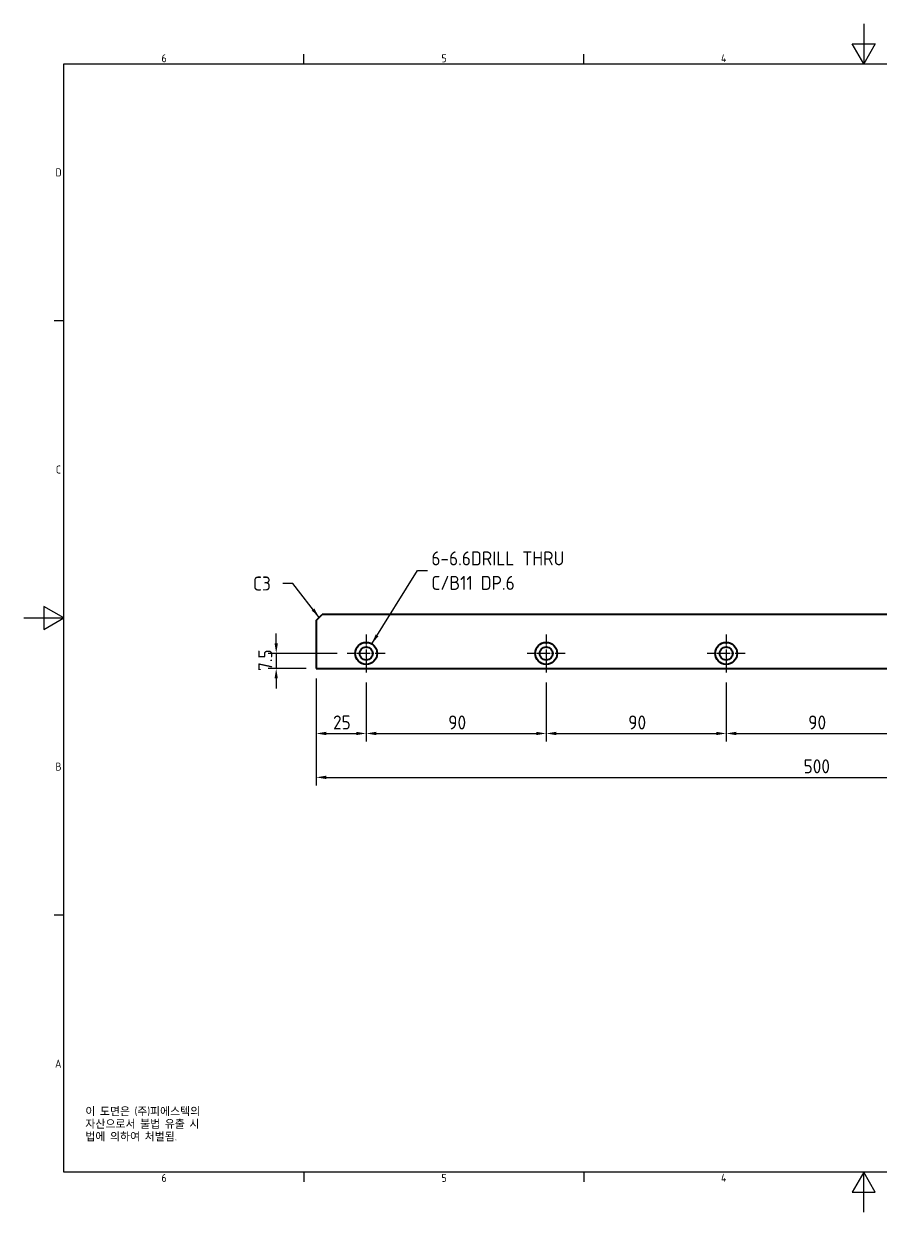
# Model space of a CAD drawing. Header units: millimetres. Extents: x 0 to 840, y 0 to 594.
# Drawn here: x 0 to 429, y 0 to 594 of the extents above; entities that cross this region are included whole.
import ezdxf

# ---------------------------------------------------------------- set-up
doc = ezdxf.new("R2010")
doc.units = ezdxf.units.MM
doc.header["$LTSCALE"] = 2
doc.linetypes.add('CHAIN', pattern=[0.35429999999999995, 0.2362, -0.0295, 0.0591, -0.0295])
doc.layers.get('0').update_dxf_attribs({"color": 3, "lineweight": 25})
for name, color, linetype, lineweight in [('가시적인 것(ISO)', 3, 'Continuous', 40), ('경계(ISO)', 7, 'Continuous', 25), ('기호(ISO)', 5, 'Continuous', 25), ('중심 표식(ISO)', 1, 'Continuous', 25), ('치수(ISO)', 2, 'Continuous', 25)]:
    doc.layers.add(name, color=color, linetype=linetype, lineweight=lineweight)
doc.styles.add('문자 텍스트_PSTEK_POSCO', font='isocp.shx')
doc.styles.add('치수 텍스트_PSTEK_POSCO', font='isocp.shx')
doc.dimstyles.new('치수_PSTEK_POSCO', dxfattribs={"dimscale": 2, "dimtxt": 3.5, "dimasz": 2.5, "dimexe": 2, "dimexo": 2.5, "dimgap": 1, "dimtad": 1, "dimrnd": 1e-08, "dimdsep": 46, "dimtxsty": '치수 텍스트_PSTEK_POSCO', "dimcen": 0.09, "dimdle": 10, "dimclrd": 7, "dimclre": 7, "dimclrt": 2, "dimadec": 1, "dimazin": 2, "dimtfac": 1, "dimtmove": 0, "dimatfit": 3, "dimfxl": 0, "dimtolj": 1, "dimlwd": -1, "dimlwe": -1, "dimarcsym": 0})
doc.dimstyles.new('치수_PSTEK_POSCO$7', dxfattribs={"dimscale": 2, "dimtxt": 3.5, "dimasz": 2.5, "dimexe": 2, "dimexo": 2.5, "dimgap": 1, "dimtad": 1, "dimrnd": 1e-08, "dimdsep": 46, "dimtxsty": '치수 텍스트_PSTEK_POSCO', "dimcen": 0.09, "dimdle": 10, "dimclrd": 7, "dimclre": 7, "dimclrt": 2, "dimadec": 1, "dimazin": 2, "dimtfac": 1, "dimtmove": 0, "dimatfit": 3, "dimfxl": 0, "dimtolj": 1, "dimlwd": -1, "dimlwe": -1, "dimarcsym": 0})

# ---------------------------------------------------------------- blocks, each defined once
blk = doc.blocks.new('경계 Default Border')
at = {"layer": '경계(ISO)'}
for p, q in [((70, 287.0000076293945), (70, 289.4000053405762)), ((140, 287.0000076293945), (140, 289.4000053405762)), ((10, 222.7499961853027), (7.599999904632568, 222.7499961853027)), ((10, 74.25000190734863), (7.599999904632568, 74.25000190734863)), ((70, 10), (70, 7.599999904632568)), ((140, 10), (140, 7.599999904632568))]:
    blk.add_line(p, q, dxfattribs=at)
at = {"layer": '경계(ISO)', "flags": 128}
for points in [[(210, 297.0000076293945), (210, 287.0000076293945), (207.1132469177246, 292.0000076293945), (212.8867530822754, 292.0000076293945), (210, 287.0000076293945)], [(10, 10), (10, 287.0000076293945), (410, 287.0000076293945), (410, 10), (10, 10)], [(0, 148.5000038146973), (10, 148.5000038146973), (5, 151.3867473602295), (5, 145.6132507324219), (10, 148.5000038146973)], [(210, 0), (210, 10), (207.1132469177246, 5), (212.8867530822754, 5), (210, 10)]]:
    blk.add_lwpolyline(points, dxfattribs=at)
at = {"layer": '경계(ISO)', "color": 2, "char_height": 2.000000029802322, "attachment_point": 7, "style": '문자 텍스트_PSTEK_POSCO'}
for s, insert in [('6', (34.42969299337596, 287.3809296778403)), ('5', (104.429692993376, 287.3809296778403)), ('4', (174.3156467487881, 287.4)), ('D', (7.918846742126641, 258.8559296629392)), ('C', (8.029692978474793, 184.6059296629392)), ('B', (7.918846742126641, 110.3559296629392)), ('A', (7.809600509898342, 36.12023240455892)), ('6', (34.42969299337596, 7.580929648038)), ('5', (104.429692993376, 7.580929648038)), ('4', (174.3156467487881, 7.599999970197677))]:
    blk.add_mtext(s, dxfattribs=dict(at, insert=insert))
blk = doc.blocks.new('*D22')
at = {"layer": 'Defpoints', "color": 0, "transparency": 16777216}
for p in [(146.2287146525031, 271.7917552899191), (171.2287146525035, 269.7917552899191), (171.2287146525035, 239.2917552899192)]:
    blk.add_point(p, dxfattribs=at)
at = {"layer": '치수(ISO)', "color": 7, "transparency": 16777216}
for p, q in [((146.2287146525031, 266.7917552899191), (146.2287146525031, 235.2917552899192)), ((171.2287146525035, 264.7917552899191), (171.2287146525035, 235.2917552899192)), ((151.2287146525031, 239.2917552899192), (166.2287146525035, 239.2917552899192))]:
    blk.add_line(p, q, dxfattribs=at)
for points in [[(151.2287146525031, 240.1250886232525), (151.2287146525031, 238.4584219565858), (146.2287146525031, 239.2917552899192)], [(166.2287146525035, 240.1250886232525), (166.2287146525035, 238.4584219565858), (171.2287146525035, 239.2917552899192)]]:
    blk.add_solid(points, dxfattribs=at)
at = {"layer": '치수(ISO)', "color": 2, "transparency": 16777216, "insert": (154.6248619529168, 244.7924442662971), "char_height": 7, "attachment_point": 4, "style": '치수 텍스트_PSTEK_POSCO'}
blk.add_mtext('\\A1;25', dxfattribs=at)
blk = doc.blocks.new('*D23')
at = {"layer": 'Defpoints', "color": 0, "transparency": 16777216}
for p in [(171.2287146525035, 269.7917552899191), (261.2287146525035, 269.7917552899191), (261.2287146525035, 239.2917552899192)]:
    blk.add_point(p, dxfattribs=at)
at = {"layer": '치수(ISO)', "color": 7, "transparency": 16777216}
for p, q in [((171.2287146525035, 264.7917552899191), (171.2287146525035, 235.2917552899192)), ((261.2287146525035, 264.7917552899191), (261.2287146525035, 235.2917552899192)), ((176.2287146525035, 239.2917552899192), (256.2287146525035, 239.2917552899192))]:
    blk.add_line(p, q, dxfattribs=at)
for points in [[(176.2287146525035, 240.1250886232525), (176.2287146525035, 238.4584219565858), (171.2287146525035, 239.2917552899192)], [(256.2287146525035, 240.1250886232525), (256.2287146525035, 238.4584219565858), (261.2287146525035, 239.2917552899192)]]:
    blk.add_solid(points, dxfattribs=at)
at = {"layer": '치수(ISO)', "color": 2, "transparency": 16777216, "insert": (212.2509840001611, 244.7917552899192), "char_height": 7, "attachment_point": 4, "style": '치수 텍스트_PSTEK_POSCO'}
blk.add_mtext('\\A1;90', dxfattribs=at)
blk = doc.blocks.new('*D24')
at = {"layer": 'Defpoints', "color": 0, "transparency": 16777216}
for p in [(261.2287146525035, 269.7917552899191), (351.2287146525035, 269.7917552899191), (351.2287146525035, 239.2917552899192)]:
    blk.add_point(p, dxfattribs=at)
at = {"layer": '치수(ISO)', "color": 7, "transparency": 16777216}
for p, q in [((261.2287146525035, 264.7917552899191), (261.2287146525035, 235.2917552899192)), ((351.2287146525035, 264.7917552899191), (351.2287146525035, 235.2917552899192)), ((266.2287146525035, 239.2917552899192), (346.2287146525035, 239.2917552899192))]:
    blk.add_line(p, q, dxfattribs=at)
for points in [[(266.2287146525035, 240.1250886232525), (266.2287146525035, 238.4584219565858), (261.2287146525035, 239.2917552899192)], [(346.2287146525035, 240.1250886232525), (346.2287146525035, 238.4584219565858), (351.2287146525035, 239.2917552899192)]]:
    blk.add_solid(points, dxfattribs=at)
at = {"layer": '치수(ISO)', "color": 2, "transparency": 16777216, "insert": (302.2509840001611, 244.7917552899192), "char_height": 7, "attachment_point": 4, "style": '치수 텍스트_PSTEK_POSCO'}
blk.add_mtext('\\A1;90', dxfattribs=at)
blk = doc.blocks.new('*D25')
at = {"layer": 'Defpoints', "color": 0, "transparency": 16777216}
for p in [(351.2287146525035, 269.7917552899191), (441.2287146525035, 269.7917552899191), (441.2287146525035, 239.2917552899192)]:
    blk.add_point(p, dxfattribs=at)
at = {"layer": '치수(ISO)', "color": 7, "transparency": 16777216}
for p, q in [((351.2287146525035, 264.7917552899191), (351.2287146525035, 235.2917552899192)), ((441.2287146525035, 264.7917552899191), (441.2287146525035, 235.2917552899192)), ((356.2287146525035, 239.2917552899192), (436.2287146525035, 239.2917552899192))]:
    blk.add_line(p, q, dxfattribs=at)
for points in [[(356.2287146525035, 240.1250886232525), (356.2287146525035, 238.4584219565858), (351.2287146525035, 239.2917552899192)], [(436.2287146525035, 240.1250886232525), (436.2287146525035, 238.4584219565858), (441.2287146525035, 239.2917552899192)]]:
    blk.add_solid(points, dxfattribs=at)
at = {"layer": '치수(ISO)', "color": 2, "transparency": 16777216, "insert": (392.2509840001611, 244.7917552899192), "char_height": 7, "attachment_point": 4, "style": '치수 텍스트_PSTEK_POSCO'}
blk.add_mtext('\\A1;90', dxfattribs=at)
blk = doc.blocks.new('*D29')
at = {"layer": 'Defpoints', "color": 0, "transparency": 16777216}
for p in [(161.7287146525035, 279.2917552899191), (126.2287146525032, 271.7917552899192), (146.2287146525031, 271.7917552899191)]:
    blk.add_point(p, dxfattribs=at)
at = {"layer": '치수(ISO)', "color": 7, "transparency": 16777216}
for p, q in [((126.2287146525032, 284.2917552899192), (126.2287146525032, 289.2917552899192)), ((156.7287146525035, 279.2917552899191), (122.2287146525032, 279.2917552899192)), ((126.2287146525032, 279.2917552899192), (126.2287146525032, 271.7917552899192)), ((141.2287146525031, 271.7917552899191), (122.2287146525032, 271.7917552899192)), ((126.2287146525032, 266.7917552899192), (126.2287146525032, 261.7917552899192))]:
    blk.add_line(p, q, dxfattribs=at)
for points in [[(125.3953813191698, 284.2917552899192), (127.0620479858365, 284.2917552899192), (126.2287146525032, 279.2917552899192)], [(125.3953813191698, 266.7917552899192), (127.0620479858365, 266.7917552899192), (126.2287146525032, 271.7917552899192)]]:
    blk.add_solid(points, dxfattribs=at)
at = {"layer": '치수(ISO)', "color": 2, "transparency": 16777216, "insert": (120.7287146525031, 270.4967805430886), "char_height": 7, "attachment_point": 4, "rotation": 90, "style": '치수 텍스트_PSTEK_POSCO'}
blk.add_mtext('\\A1;7.5', dxfattribs=at)
blk = doc.blocks.new('*D32')
at = {"layer": 'Defpoints', "color": 0, "transparency": 16777216}
for p in [(146.2287146525031, 271.7917552899191), (646.2287146525032, 271.7917552899192), (646.2287146525032, 217.3579786922576)]:
    blk.add_point(p, dxfattribs=at)
at = {"layer": '치수(ISO)', "color": 7, "transparency": 16777216}
for p, q in [((146.2287146525031, 266.7917552899191), (146.2287146525031, 213.3579786922576)), ((646.2287146525032, 266.7917552899192), (646.2287146525032, 213.3579786922576)), ((151.2287146525031, 217.3579786922576), (641.2287146525032, 217.3579786922576))]:
    blk.add_line(p, q, dxfattribs=at)
for points in [[(151.2287146525031, 218.1913120255909), (151.2287146525031, 216.5246453589242), (146.2287146525031, 217.3579786922576)], [(641.2287146525032, 218.1913120255909), (641.2287146525032, 216.5246453589242), (646.2287146525032, 217.3579786922576)]]:
    blk.add_solid(points, dxfattribs=at)
at = {"layer": '치수(ISO)', "color": 2, "transparency": 16777216, "insert": (389.9259587469913, 222.8579786922576), "char_height": 7, "attachment_point": 4, "style": '치수 텍스트_PSTEK_POSCO'}
blk.add_mtext('\\A1;500', dxfattribs=at)

msp = doc.modelspace()

# ---------------------------------------------------------------- linework, layer by layer
at = {"layer": '가시적인 것(ISO)'}
for p, q in [((146.2287146525031, 295.7917552899191), (149.2287146525031, 298.7917552899191)), ((643.2287146525032, 298.7917552899191), (149.2287146525031, 298.7917552899191)), ((146.2287146525031, 295.7917552899191), (146.2287146525031, 271.7917552899191)), ((146.2287146525031, 271.7917552899191), (646.2287146525032, 271.7917552899192))]:
    msp.add_line(p, q, dxfattribs=at)
for centre, radius in [((171.2287146525035, 279.2917552899191), 5.5), ((171.2287146525035, 279.2917552899191), 3.3), ((261.2287146525035, 279.2917552899191), 5.5), ((261.2287146525035, 279.2917552899191), 3.3), ((351.2287146525035, 279.2917552899191), 5.5), ((351.2287146525035, 279.2917552899191), 3.3)]:
    msp.add_circle(centre, radius, dxfattribs=at)
at = {"layer": '중심 표식(ISO)', "linetype": 'CHAIN', "ltscale": 10.55637073516846}
for p, q in [((171.2287146525035, 288.7917552899191), (171.2287146525035, 269.7917552899191)), ((261.2287146525035, 288.7917552899191), (261.2287146525035, 269.7917552899191)), ((351.2287146525035, 288.7917552899191), (351.2287146525035, 269.7917552899191)), ((180.7287146525035, 279.2917552899191), (161.7287146525035, 279.2917552899191)), ((270.7287146525035, 279.2917552899191), (251.7287146525035, 279.2917552899191)), ((360.7287146525035, 279.2917552899191), (341.7287146525035, 279.2917552899191))]:
    msp.add_line(p, q, dxfattribs=at)

# ---------------------------------------------------------------- block references
at = {"xscale": 2, "yscale": 2, "zscale": 2}
msp.add_blockref('경계 Default Border', (0, 0), dxfattribs=at)

# ---------------------------------------------------------------- texts
at = {"layer": '기호(ISO)', "color": 2, "insert": (203.798548693977, 320.6729462016931), "char_height": 6.99999988079071, "width": 81.72212047576906, "attachment_point": 4, "line_spacing_factor": 1.050000071525574, "style": '치수 텍스트_PSTEK_POSCO'}
msp.add_mtext('{6-6.6DRILL THRU \\PC/B11 DP.6}', dxfattribs=at)
at = {"layer": '기호(ISO)', "color": 2, "insert": (114.6091615605292, 314.2241420309584), "char_height": 6.99999988079071, "attachment_point": 4, "style": '치수 텍스트_PSTEK_POSCO'}
msp.add_mtext('{C3}', dxfattribs=at)
at = {"layer": '기호(ISO)', "color": 7, "insert": (30.78925080976877, 52.45654487984861), "char_height": 4.000000059604645, "width": 102.480276521085, "attachment_point": 1, "line_spacing_factor": 0.9442214369773865, "style": '문자 텍스트_PSTEK_POSCO'}
msp.add_mtext('{이 도면은 (주)피에스텍의\\P자산으로서 불법 유출 시 \\P법에 의하여 처벌됨.}', dxfattribs=at)

# ---------------------------------------------------------------- dimensions: what is measured, and where the dimension line sits
at = {"layer": '치수(ISO)', "color": 7}
for base, p1, p2, angle, override, picture, middle in [((126.2287146525032, 271.7917552899192), (161.7287146525035, 279.2917552899191), (146.2287146525031, 271.7917552899191), 90, {"dimdec": 2, "dimtp": 0, "dimtm": -0, "dimtdec": 2, "dimtofl": 1, "dimatfit": 1}, '*D29', (126.2287146525031, 275.5417552899192)), ((171.2287146525035, 239.2917552899192), (146.2287146525031, 271.7917552899191), (171.2287146525035, 269.7917552899191), 180, {"dimdec": 2, "dimtp": 0, "dimtm": -0, "dimtdec": 2, "dimtofl": 0, "dimatfit": 1}, '*D22', (158.7087146525033, 239.2917552899192)), ((646.2287146525032, 217.3579786922576), (146.2287146525031, 271.7917552899191), (646.2287146525032, 271.7917552899192), 180, {"dimdec": 2, "dimtp": 0, "dimtm": -0, "dimtdec": 2, "dimtofl": 0, "dimatfit": 1}, '*D32', (396.2287146525031, 217.3579786922576)), ((261.2287146525035, 239.2917552899192), (171.2287146525035, 269.7917552899191), (261.2287146525035, 269.7917552899191), 180, {"dimdec": 2, "dimtp": 0, "dimtm": -0, "dimtdec": 2, "dimtofl": 0, "dimatfit": 1}, '*D23', (216.2487146525035, 239.2917552899192)), ((351.2287146525035, 239.2917552899192), (261.2287146525035, 269.7917552899191), (351.2287146525035, 269.7917552899191), 180, {"dimdec": 2, "dimtp": 0, "dimtm": -0, "dimtdec": 2, "dimtofl": 0, "dimatfit": 1}, '*D24', (306.2487146525035, 239.2917552899192)), ((441.2287146525035, 239.2917552899192), (351.2287146525035, 269.7917552899191), (441.2287146525035, 269.7917552899191), 180, {"dimdec": 2, "dimtp": 0, "dimtm": -0, "dimtdec": 2, "dimtofl": 0, "dimatfit": 1}, '*D25', (396.2487146525035, 239.2917552899192))]:
    dim = msp.add_linear_dim(base=base, p1=p1, p2=p2, angle=angle, dimstyle='치수_PSTEK_POSCO', override=override, dxfattribs=at)
    dim.commit()
    dim.dimension.update_dxf_attribs({"geometry": picture, "text_midpoint": middle, "dimtype": 160})

# ---------------------------------------------------------------- leaders
at = {"layer": '기호(ISO)', "color": 7, "annotation_type": 0, "has_hookline": 1}
for points, hookline_direction, text_width in [([(173.9787146525044, 284.054895010733), (196.798548693977, 320.6729462016931), (201.798548693977, 320.6729462016931)], 0, 68.31889647433141), ([(147.7287146525031, 297.2917552899191), (134.5054664063391, 314.2241420309584), (129.5054664063391, 314.2241420309584)], 1, 8.316142532406916)]:
    msp.add_leader(points, dimstyle='치수_PSTEK_POSCO$7', override={"dimtad": 0}, dxfattribs=dict(at, hookline_direction=hookline_direction, text_width=text_width))

doc.saveas('drawing.dxf')
